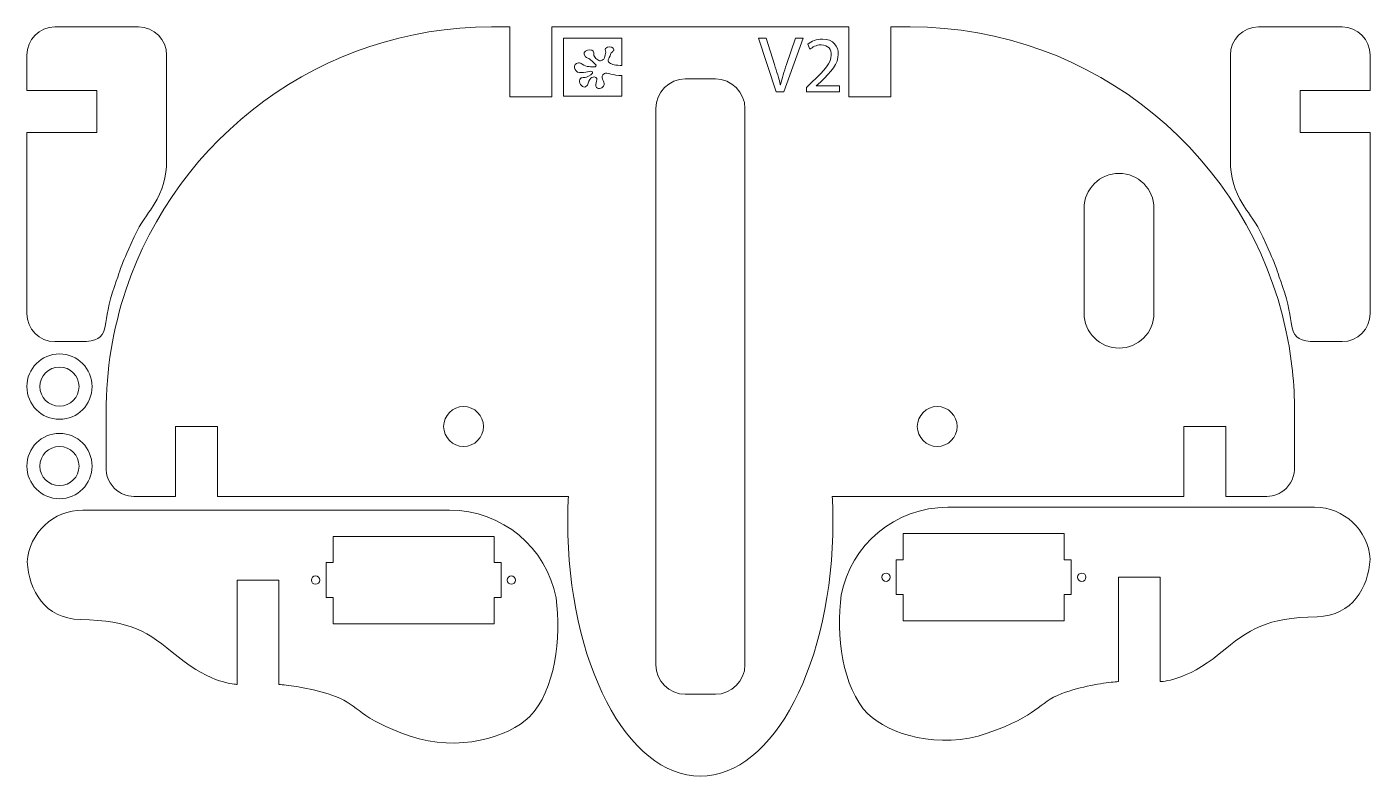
# Model space of a CAD drawing. Header units: millimetres. Extents: x 13 to 205, y -114 to -6.
import ezdxf

# ---------------------------------------------------------------- set-up
doc = ezdxf.new("R2010")
doc.units = ezdxf.units.MM
doc.header["$MEASUREMENT"] = 0
doc.layers.add('Layer 1', color=7, linetype='Continuous', lineweight=0)

msp = doc.modelspace()

# ---------------------------------------------------------------- linework, layer by layer
at = {"layer": 'Layer 1', "color": 7, "lineweight": 9}
msp.add_lwpolyline([(184.28, -63.57), (184.28, -63.58), (182.29, -63.58), (182.29, -63.57)], close=True, dxfattribs=at)
at = {"layer": 'Layer 1', "color": 1, "lineweight": 9}
for points in [[(184.28, -63.57), (184.28, -63.58), (182.29, -63.58), (182.29, -63.57)], [(184.28, -63.57), (184.28, -63.58), (182.29, -63.58), (182.29, -63.57)], [(55.83, -88.05), (55.83, -83.05), (56.82, -83.05), (56.82, -79.3), (79.84, -79.3), (79.84, -83.05), (80.84, -83.05), (80.84, -88.05), (79.84, -88.05), (79.84, -91.8), (56.82, -91.8), (56.82, -88.05)], [(162.37, -87.64), (162.37, -82.65), (161.38, -82.65), (161.38, -78.89), (138.36, -78.89), (138.36, -82.65), (137.36, -82.65), (137.36, -87.64), (138.36, -87.64), (138.36, -91.4), (161.38, -91.4), (161.38, -87.64)]]:
    msp.add_lwpolyline(points, close=True, dxfattribs=at)
at = {"layer": 'Layer 1', "color": 7, "lineweight": 9}
for centre in [(17.67, -57.89), (17.67, -69.25)]:
    msp.add_circle(centre, 4.67, dxfattribs=at)
at = {"layer": 'Layer 1', "color": 1, "lineweight": 9}
for centre, radius in [((17.67, -57.89), 2.8), ((75.47, -63.59), 2.85), ((143.22, -63.59), 2.85), ((17.67, -69.25), 2.8), ((54.3, -85.56), 0.6), ((82.3, -85.56), 0.6), ((135.9, -85.15), 0.6), ((163.9, -85.15), 0.6)]:
    msp.add_circle(centre, radius, dxfattribs=at)
at = {"layer": 'Layer 1', "color": 7, "lineweight": 9}
for points, knots in [([(17.02, -51.46), (17.02, -51.46), (20.77, -51.46), (20.77, -51.46), (25.29, -51.46), (23.66, -49.05), (25.22, -44.52), (27.1, -39.06), (25.94, -41.95), (28.33, -36.49), (28.76, -35.5), (30.02, -33.48), (30.7, -32.64), (30.7, -32.64), (31.21, -31.82), (31.21, -31.82), (32.38, -29.95), (33, -27.79), (33, -25.58), (33, -25.58), (33, -23.97), (33, -23.97), (33, -23.97), (33, -10.48), (33, -10.48), (33, -8.26), (31.2, -6.46), (28.99, -6.46), (28.99, -6.46), (17.02, -6.46), (17.02, -6.46), (14.8, -6.46), (13, -8.26), (13, -10.48), (13, -10.48), (13, -15.53), (13, -15.53), (13, -15.53), (23, -15.53), (23, -15.53), (23, -15.53), (23, -21.53), (23, -21.53), (23, -21.53), (13, -21.53), (13, -21.53), (13, -21.53), (13, -47.44), (13, -47.44), (13, -49.66), (14.8, -51.46), (17.02, -51.46)], [0, 0, 0, 0, 1, 1, 1, 2, 2, 2, 3, 3, 3, 4, 4, 4, 5, 5, 5, 6, 6, 6, 7, 7, 7, 8, 8, 8, 9, 9, 9, 10, 10, 10, 11, 11, 11, 12, 12, 12, 13, 13, 13, 14, 14, 14, 15, 15, 15, 16, 16, 16, 17, 17, 17, 17]), ([(194.34, -61.44), (194.34, -61.44), (194.34, -69.57), (194.34, -69.57), (194.34, -69.65), (194.34, -69.71), (194.33, -69.78), (194.26, -71.14), (193.52, -72.32), (192.43, -73), (192.25, -73.11), (192.07, -73.2), (191.88, -73.28), (191.42, -73.47), (190.91, -73.58), (190.38, -73.58), (190.38, -73.58), (184.49, -73.58), (184.49, -73.58), (184.49, -73.58), (184.49, -63.57), (184.49, -63.57), (184.49, -63.57), (178.48, -63.57), (178.48, -63.57), (178.48, -63.57), (178.48, -73.58), (178.48, -73.58), (178.48, -73.58), (128.21, -73.58), (128.21, -73.58), (128.21, -73.58), (128.21, -73.6), (128.21, -73.6), (128.27, -74.79), (128.31, -76), (128.31, -77.23), (128.31, -97.31), (119.81, -113.59), (109.34, -113.59), (98.86, -113.59), (90.37, -97.31), (90.37, -77.23), (90.37, -76), (90.4, -74.79), (90.47, -73.6), (90.47, -73.6), (90.47, -73.58), (90.47, -73.58), (90.47, -73.58), (40.27, -73.58), (40.27, -73.58), (40.27, -73.58), (40.27, -63.57), (40.27, -63.57), (40.27, -63.57), (34.27, -63.57), (34.27, -63.57), (34.27, -63.57), (34.27, -73.58), (34.27, -73.58), (34.27, -73.58), (28.3, -73.58), (28.3, -73.58), (27.77, -73.58), (27.26, -73.47), (26.8, -73.28), (26.61, -73.2), (26.42, -73.11), (26.25, -73), (25.16, -72.32), (24.41, -71.14), (24.34, -69.78), (24.34, -69.71), (24.34, -69.65), (24.34, -69.57), (24.34, -69.57), (24.34, -61.56), (24.34, -61.56), (24.34, -55.46), (25.33, -49.58), (27.16, -44.09), (34.47, -22.21), (55.12, -6.45), (79.45, -6.45), (79.45, -6.45), (82.08, -6.45), (82.08, -6.45), (82.08, -6.45), (82.08, -16.45), (82.08, -16.45), (82.08, -16.45), (88.08, -16.45), (88.08, -16.45), (88.08, -16.45), (88.08, -6.45), (88.08, -6.45), (88.08, -6.45), (130.59, -6.45), (130.59, -6.45), (130.59, -6.45), (130.59, -16.45), (130.59, -16.45), (130.59, -16.45), (136.6, -16.45), (136.6, -16.45), (136.6, -16.45), (136.6, -6.45), (136.6, -6.45), (136.6, -6.45), (139.34, -6.45), (139.34, -6.45), (165.81, -6.45), (187.91, -25.14), (193.16, -50.05), (193.93, -53.72), (194.34, -57.53), (194.34, -61.44)], [0, 0, 0, 0, 1, 1, 1, 2, 2, 2, 3, 3, 3, 4, 4, 4, 5, 5, 5, 6, 6, 6, 7, 7, 7, 8, 8, 8, 9, 9, 9, 10, 10, 10, 11, 11, 11, 12, 12, 12, 13, 13, 13, 14, 14, 14, 15, 15, 15, 16, 16, 16, 17, 17, 17, 18, 18, 18, 19, 19, 19, 20, 20, 20, 21, 21, 21, 22, 22, 22, 23, 23, 23, 24, 24, 24, 25, 25, 25, 26, 26, 26, 27, 27, 27, 28, 28, 28, 29, 29, 29, 30, 30, 30, 31, 31, 31, 32, 32, 32, 33, 33, 33, 34, 34, 34, 35, 35, 35, 36, 36, 36, 37, 37, 37, 38, 38, 38, 39, 39, 39, 39]), ([(201.13, -51.46), (201.13, -51.46), (197.38, -51.46), (197.38, -51.46), (192.86, -51.46), (194.49, -49.05), (192.93, -44.52), (191.06, -39.06), (192.21, -41.95), (189.82, -36.49), (189.39, -35.5), (188.13, -33.48), (187.45, -32.64), (187.45, -32.64), (186.94, -31.82), (186.94, -31.82), (185.77, -29.95), (185.15, -27.79), (185.15, -25.58), (185.15, -25.58), (185.15, -23.97), (185.15, -23.97), (185.15, -23.97), (185.15, -10.48), (185.15, -10.48), (185.15, -8.26), (186.95, -6.46), (189.17, -6.46), (189.17, -6.46), (201.13, -6.46), (201.13, -6.46), (203.35, -6.46), (205.15, -8.26), (205.15, -10.48), (205.15, -10.48), (205.15, -15.53), (205.15, -15.53), (205.15, -15.53), (195.15, -15.53), (195.15, -15.53), (195.15, -15.53), (195.15, -21.53), (195.15, -21.53), (195.15, -21.53), (205.15, -21.53), (205.15, -21.53), (205.15, -21.53), (205.15, -47.44), (205.15, -47.44), (205.15, -49.66), (203.35, -51.46), (201.13, -51.46)], [0, 0, 0, 0, 1, 1, 1, 2, 2, 2, 3, 3, 3, 4, 4, 4, 5, 5, 5, 6, 6, 6, 7, 7, 7, 8, 8, 8, 9, 9, 9, 10, 10, 10, 11, 11, 11, 12, 12, 12, 13, 13, 13, 14, 14, 14, 15, 15, 15, 16, 16, 16, 17, 17, 17, 17]), ([(67.81, -107.86), (60.29, -105.25), (60.72, -103.57), (57.16, -102.2), (54.45, -101.15), (51.25, -100.7), (49.82, -100.55), (49.35, -100.5), (49.07, -100.47), (49.07, -100.47), (49.07, -100.47), (49.07, -85.55), (49.07, -85.55), (49.07, -85.55), (43.07, -85.55), (43.07, -85.55), (43.07, -85.55), (43.07, -100.47), (43.07, -100.47), (43.07, -100.47), (43.07, -100.47), (43.07, -100.47), (42.92, -100.47), (39.4, -100.43), (34.63, -96.52), (30.09, -92.8), (28.05, -91.41), (20.62, -91.2), (15.57, -91.05), (13.3, -87.07), (13.05, -82.96), (13.34, -78.82), (16.79, -75.55), (21, -75.55), (21, -75.55), (73.48, -75.55), (73.48, -75.55), (81.03, -75.55), (87.32, -80.94), (88.72, -88.09), (89.41, -93.77), (88.63, -101.38), (84.89, -105.1), (81.96, -108.01), (74.69, -110.25), (67.81, -107.86)], [0, 0, 0, 0, 1, 1, 1, 2, 2, 2, 3, 3, 3, 4, 4, 4, 5, 5, 5, 6, 6, 6, 7, 7, 7, 8, 8, 8, 9, 9, 9, 10, 10, 10, 11, 11, 11, 12, 12, 12, 13, 13, 13, 14, 14, 14, 15, 15, 15, 15]), ([(150.39, -107.46), (157.91, -104.84), (157.48, -103.16), (161.04, -101.79), (163.76, -100.74), (166.95, -100.3), (168.38, -100.14), (168.85, -100.09), (169.13, -100.07), (169.13, -100.07), (169.13, -100.07), (169.13, -85.14), (169.13, -85.14), (169.13, -85.14), (175.13, -85.14), (175.13, -85.14), (175.13, -85.14), (175.13, -100.07), (175.13, -100.07), (175.13, -100.07), (175.13, -100.07), (175.14, -100.07), (175.28, -100.07), (178.8, -100.02), (183.57, -96.11), (188.11, -92.39), (190.15, -91), (197.58, -90.79), (202.63, -90.64), (204.9, -86.66), (205.15, -82.55), (204.86, -78.41), (201.41, -75.14), (197.21, -75.14), (197.21, -75.14), (144.73, -75.14), (144.73, -75.14), (137.17, -75.14), (130.88, -80.53), (129.48, -87.68), (128.8, -93.36), (129.57, -100.97), (133.32, -104.69), (136.24, -107.6), (143.51, -109.84), (150.39, -107.46)], [0, 0, 0, 0, 1, 1, 1, 2, 2, 2, 3, 3, 3, 4, 4, 4, 5, 5, 5, 6, 6, 6, 7, 7, 7, 8, 8, 8, 9, 9, 9, 10, 10, 10, 11, 11, 11, 12, 12, 12, 13, 13, 13, 14, 14, 14, 15, 15, 15, 15])]:
    msp.add_open_spline(points, degree=3, knots=knots, dxfattribs=at)
at = {"layer": 'Layer 1', "color": 3, "lineweight": 9}
for points, knots in [([(98.12, -13.4), (98.12, -13.4), (98.12, -16.37), (98.12, -16.37), (98.12, -16.37), (89.78, -16.37), (89.78, -16.37), (89.78, -16.37), (89.78, -8.04), (89.78, -8.04), (89.78, -8.04), (98.12, -8.04), (98.12, -8.04), (98.12, -8.04), (98.12, -11.94), (98.12, -11.94), (98.12, -11.94), (98.12, -11.95), (98.12, -11.95), (97.8, -11.95), (97.29, -11.93), (96.99, -11.86), (96.58, -11.76), (95.91, -11.49), (96.23, -10.98), (96.33, -10.83), (96.54, -10.38), (96.55, -10.27), (96.56, -10.16), (96.61, -10.13), (96.73, -10.04), (96.82, -9.96), (96.98, -9.82), (96.98, -9.74), (97.01, -9.38), (96.34, -9.23), (96.05, -9.35), (95.51, -9.58), (95.84, -9.8), (95.82, -10.06), (95.8, -10.34), (95.69, -10.59), (95.61, -10.87), (95.56, -11.07), (95.59, -11.06), (95.29, -11.22), (95.25, -11.24), (95.18, -11.29), (95.07, -11.3), (94.96, -11.32), (94.85, -11.31), (94.8, -11.27), (94.61, -11.14), (94.42, -11), (94.28, -10.83), (94.14, -10.66), (94.06, -10.44), (94.09, -10.16), (94.17, -9.33), (92.06, -9.75), (92.89, -10.72), (92.99, -10.83), (93.1, -10.84), (93.15, -10.86), (93.55, -11.02), (93.59, -11.15), (93.82, -11.32), (94.04, -11.5), (94.18, -11.69), (94.35, -11.82), (94.47, -11.93), (94.46, -11.95), (94.37, -12.07), (94.26, -12.22), (94.18, -12.17), (94.04, -12.17), (93.88, -12.17), (93.77, -12.15), (93.43, -12.12), (93.08, -12.09), (92.73, -12.03), (92.42, -11.76), (92.26, -11.64), (92.09, -11.58), (91.92, -11.6), (91, -11.7), (91.24, -12.91), (92.07, -12.98), (92.8, -13.03), (93.78, -12.64), (93.93, -12.88), (94.07, -13.12), (93.42, -13.48), (93.04, -13.63), (92.6, -13.81), (92.16, -13.51), (92.04, -14.16), (91.96, -14.58), (92.55, -15.26), (92.98, -14.99), (93.31, -14.79), (93.32, -14.26), (93.53, -13.97), (93.75, -13.66), (93.9, -13.59), (94.18, -13.61), (95, -13.67), (94.09, -14.69), (94.48, -15.11), (94.81, -15.47), (95.44, -15.18), (95.58, -14.75), (95.75, -14.21), (94.82, -13.59), (95.62, -13.1), (95.95, -12.9), (96.9, -13.43), (98.12, -13.4), (98.12, -13.4), (98.12, -13.4), (98.12, -13.4)], [0, 0, 0, 0, 1, 1, 1, 2, 2, 2, 3, 3, 3, 4, 4, 4, 5, 5, 5, 6, 6, 6, 7, 7, 7, 8, 8, 8, 9, 9, 9, 10, 10, 10, 11, 11, 11, 12, 12, 12, 13, 13, 13, 14, 14, 14, 15, 15, 15, 16, 16, 16, 17, 17, 17, 18, 18, 18, 19, 19, 19, 20, 20, 20, 21, 21, 21, 22, 22, 22, 23, 23, 23, 24, 24, 24, 25, 25, 25, 26, 26, 26, 27, 27, 27, 28, 28, 28, 29, 29, 29, 30, 30, 30, 31, 31, 31, 32, 32, 32, 33, 33, 33, 34, 34, 34, 35, 35, 35, 36, 36, 36, 37, 37, 37, 38, 38, 38, 39, 39, 39, 40, 40, 40, 40]), ([(120.18, -15.73), (120.18, -15.73), (117.67, -8.04), (117.67, -8.04), (117.67, -8.04), (118.74, -8.04), (118.74, -8.04), (118.74, -8.04), (119.94, -11.83), (119.94, -11.83), (120.28, -12.87), (120.56, -13.8), (120.77, -14.71), (120.77, -14.71), (120.79, -14.71), (120.79, -14.71), (121.01, -13.81), (121.33, -12.84), (121.67, -11.84), (121.67, -11.84), (122.97, -8.04), (122.97, -8.04), (122.97, -8.04), (124.03, -8.04), (124.03, -8.04), (124.03, -8.04), (121.28, -15.73), (121.28, -15.73), (121.28, -15.73), (120.18, -15.73), (120.18, -15.73)], [0, 0, 0, 0, 1, 1, 1, 2, 2, 2, 3, 3, 3, 4, 4, 4, 5, 5, 5, 6, 6, 6, 7, 7, 7, 8, 8, 8, 9, 9, 9, 10, 10, 10, 10]), ([(124.52, -15.73), (124.52, -15.73), (124.52, -15.12), (124.52, -15.12), (124.52, -15.12), (125.3, -14.35), (125.3, -14.35), (127.2, -12.55), (128.06, -11.59), (128.07, -10.47), (128.07, -9.71), (127.7, -9.02), (126.6, -9.02), (125.92, -9.02), (125.36, -9.36), (125.02, -9.65), (125.02, -9.65), (124.7, -8.94), (124.7, -8.94), (125.21, -8.5), (125.94, -8.18), (126.8, -8.18), (128.4, -8.18), (129.07, -9.28), (129.07, -10.34), (129.07, -11.71), (128.08, -12.82), (126.52, -14.33), (126.52, -14.33), (125.92, -14.88), (125.92, -14.88), (125.92, -14.88), (125.92, -14.9), (125.92, -14.9), (125.92, -14.9), (129.26, -14.9), (129.26, -14.9), (129.26, -14.9), (129.26, -15.73), (129.26, -15.73), (129.26, -15.73), (124.52, -15.73), (124.52, -15.73)], [0, 0, 0, 0, 1, 1, 1, 2, 2, 2, 3, 3, 3, 4, 4, 4, 5, 5, 5, 6, 6, 6, 7, 7, 7, 8, 8, 8, 9, 9, 9, 10, 10, 10, 11, 11, 11, 12, 12, 12, 13, 13, 13, 14, 14, 14, 14])]:
    msp.add_open_spline(points, degree=3, knots=knots, dxfattribs=at)
at = {"layer": 'Layer 1', "color": 1, "lineweight": 9}
for points in [[(111.49, -101.89), (111.49, -101.89), (107.19, -101.89), (107.19, -101.89), (104.86, -101.89), (102.96, -99.99), (102.96, -97.66), (102.96, -97.66), (102.96, -18.12), (102.96, -18.12), (102.96, -15.8), (104.86, -13.89), (107.19, -13.89), (107.19, -13.89), (111.49, -13.89), (111.49, -13.89), (113.82, -13.89), (115.72, -15.8), (115.72, -18.12), (115.72, -18.12), (115.72, -97.66), (115.72, -97.66), (115.72, -99.99), (113.82, -101.89), (111.49, -101.89)], [(169.23, -52.39), (169.23, -52.39), (169.23, -52.39), (169.23, -52.39), (166.48, -52.39), (164.23, -50.14), (164.23, -47.39), (164.23, -47.39), (164.23, -32.39), (164.23, -32.39), (164.23, -29.64), (166.48, -27.39), (169.23, -27.39), (169.23, -27.39), (169.23, -27.39), (169.23, -27.39), (171.98, -27.39), (174.23, -29.64), (174.23, -32.39), (174.23, -32.39), (174.23, -47.39), (174.23, -47.39), (174.23, -50.14), (171.98, -52.39), (169.23, -52.39)]]:
    msp.add_open_spline(points, degree=3, knots=[0, 0, 0, 0, 1, 1, 1, 2, 2, 2, 3, 3, 3, 4, 4, 4, 5, 5, 5, 6, 6, 6, 7, 7, 7, 8, 8, 8, 8], dxfattribs=at)

doc.saveas('drawing.dxf')
